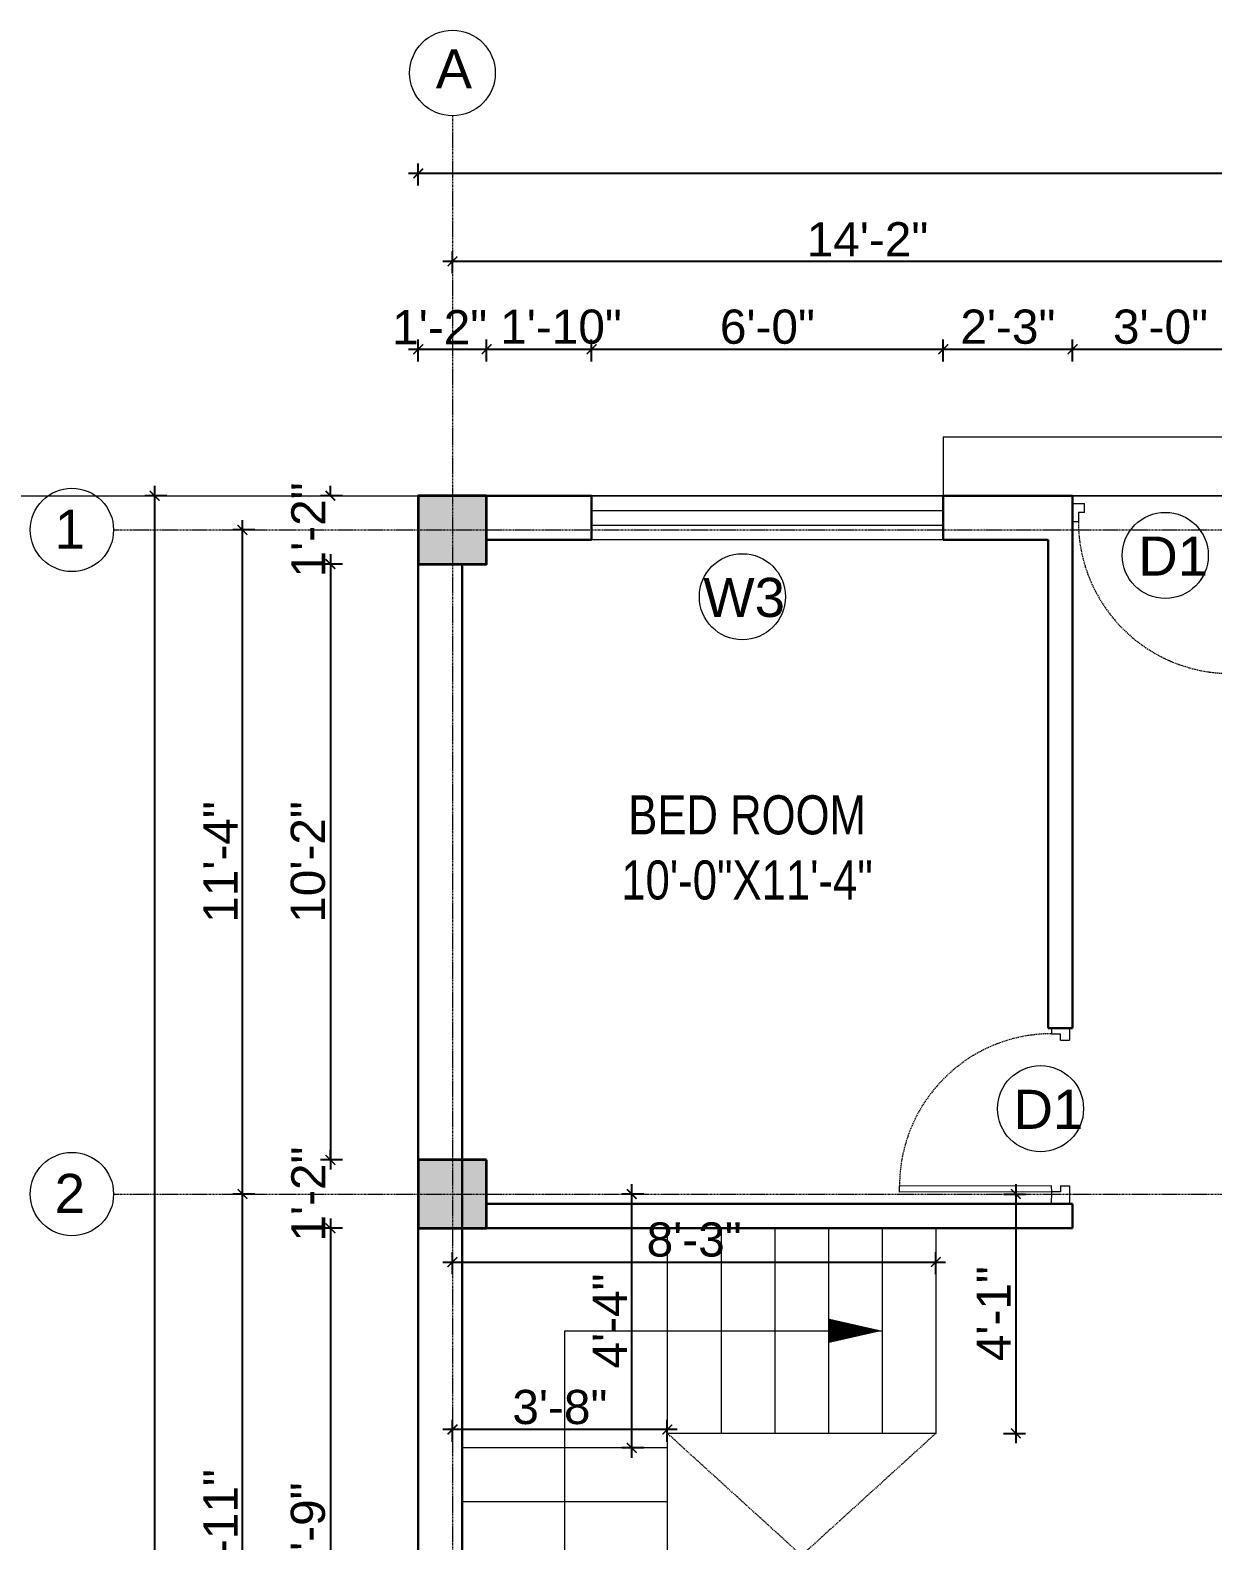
# Model space of a CAD drawing. Header units: inches. Extents: x 84707 to 107235, y 3922 to 10323.
# Drawn here: x 84712.9 to 84955.1, y 9941.5 to 10250.8 of the extents above; entities that cross this region are included whole.
import ezdxf

# ---------------------------------------------------------------- set-up
doc = ezdxf.new("R2010")
doc.units = ezdxf.units.IN
doc.header["$MEASUREMENT"] = 0
doc.linetypes.add('CENTER', pattern=[2, 1.25, -0.25, 0.25, -0.25])
doc.linetypes.add('HIDDEN', pattern=[0.375, 0.25, -0.125])
for name, color, linetype, lineweight in [('Annotate-Lite.w', 4, 'Continuous', 9), ('Annotations-Bold.w', 2, 'Continuous', 13), ('COLOUM', 3, 'Continuous', 35), ('DIM-2', 4, 'Continuous', 20), ('Door-Window.w', 4, 'Continuous', 15), ('HA', 254, 'Continuous', 9), ('stair', 6, 'Continuous', 5), ('wall', 240, 'Continuous', 30), ('window', 130, 'Continuous', 13)]:
    doc.layers.add(name, color=color, linetype=linetype, lineweight=lineweight)
doc.styles.add('ARAIL', font='arial.ttf')
doc.styles.add('DIM', font='arial.ttf', dxfattribs={"width": 0.8})
doc.styles.add('gaurav', font='arial.ttf')
doc.dimstyles.new('8 inch dim', dxfattribs={"dimtxt": 7, "dimasz": 2, "dimexe": 2, "dimexo": 1, "dimgap": 1, "dimtad": 1, "dimdec": 0, "dimzin": 3, "dimdsep": 46, "dimlunit": 4, "dimtxsty": 'ARAIL', "dimblk": 'ARCHTICK', "dimcen": 0.09, "dimdle": 2, "dimadec": 0, "dimazin": 0, "dimtfac": 1, "dimtdec": 0, "dimtix": 1, "dimtofl": 0, "dimtmove": 1, "dimatfit": 3, "dimldrblk": 'ARCHTICK', "dimfxlon": 1, "dimtolj": 1, "dimtzin": 0, "dimarcsym": 0})

# ---------------------------------------------------------------- blocks, each defined once
blk = doc.blocks.new('column 14')
at = {"layer": 'COLOUM'}
h = blk.add_hatch(color=256, dxfattribs=at)
h.dxf.hatch_style = 1
h.paths.add_polyline_path([(7, 7), (-7, 7), (-7, -7), (7, -7)])
blk.add_lwpolyline([(7, 7), (7, -7), (-7, -7), (-7, 7)], close=True, dxfattribs=at)
blk = doc.blocks.new('*U9')
at = {"layer": 'Door-Window.w', "ltscale": 3}
for p, q in [((11067.44, 10097.93), (11092.24, 10116.76)), ((11068.18, 10096.96), (11093, 10115.8)), ((11092.24, 10116.76), (11093, 10115.8)), ((11063.03, 10097.66), (11065.96, 10099.89)), ((11065.96, 10099.89), (11067.44, 10097.93)), ((11065.25, 10094.74), (11063.03, 10097.66)), ((11066.71, 10095.85), (11065.25, 10094.74)), ((11065.97, 10096.82), (11067.44, 10097.93)), ((11066.71, 10095.85), (11065.97, 10096.82)), ((11067.44, 10097.93), (11068.18, 10096.96)), ((11084.8, 10072.06), (11083.33, 10070.95)), ((11084.81, 10068.99), (11083.33, 10070.95)), ((11084.8, 10072.06), (11085.54, 10071.08)), ((11084.81, 10068.99), (11087.74, 10071.22)), ((11085.54, 10071.08), (11087, 10072.19)), ((11087.74, 10071.22), (11087, 10072.19))]:
    blk.add_line(p, q, dxfattribs=at)
at = {"layer": 'Door-Window.w', "color": 9, "linetype": 'HIDDEN', "lineweight": 18}
blk.add_arc((11068.18, 10096.96), 31.16, 307.2347, 37.1906, dxfattribs=at)
blk = doc.blocks.new('_ArchTick')
at = {"color": 0, "linetype": 'ByBlock', "const_width": 0.15}
blk.add_lwpolyline([(-0.5, -0.5), (0.5, 0.5)], dxfattribs=at)
blk = doc.blocks.new('*D584')
at = {"layer": 'Defpoints', "color": 0, "transparency": 16777216}
for p in [(84792.37, 10155.52), (84774.37, 10141.52), (84792.37, 10141.52)]:
    blk.add_point(p, dxfattribs=at)
at = {"layer": 'DIM-2', "color": 0, "lineweight": -2, "transparency": 16777216}
for p, q in [((84776.87, 10155.52), (84772.37, 10155.52)), ((84774.37, 10155.52), (84774.37, 10157.52)), ((84776.87, 10141.52), (84772.37, 10141.52)), ((84774.37, 10141.52), (84774.37, 10139.52))]:
    blk.add_line(p, q, dxfattribs=at)
at = {"layer": 'DIM-2', "color": 0, "lineweight": -2, "transparency": 16777216, "xscale": 2, "yscale": 2, "zscale": 2}
for p, rotation in [((84774.37, 10155.52), 270), ((84774.37, 10141.52), 90)]:
    blk.add_blockref('_ArchTick', p, dxfattribs=dict(at, rotation=rotation))
at = {"layer": 'DIM-2', "color": 0, "transparency": 16777216, "insert": (84769.86, 10148.52), "char_height": 7, "attachment_point": 5, "rotation": 90, "style": 'ARAIL'}
blk.add_mtext('\\A1;1\'-2"', dxfattribs=at)
blk = doc.blocks.new('*D585')
at = {"layer": 'Defpoints', "color": 0, "transparency": 16777216}
for p in [(84792.37, 10141.52), (84774.37, 10019.52), (84792.37, 10019.52)]:
    blk.add_point(p, dxfattribs=at)
at = {"layer": 'DIM-2', "color": 0, "lineweight": -2, "transparency": 16777216}
for p, q in [((84774.37, 10143.52), (84774.37, 10017.52)), ((84776.87, 10141.52), (84772.37, 10141.52)), ((84776.87, 10019.52), (84772.37, 10019.52))]:
    blk.add_line(p, q, dxfattribs=at)
at = {"layer": 'DIM-2', "color": 0, "lineweight": -2, "transparency": 16777216, "xscale": 2, "yscale": 2, "zscale": 2}
for p, rotation in [((84774.37, 10141.52), 90), ((84774.37, 10019.52), 270)]:
    blk.add_blockref('_ArchTick', p, dxfattribs=dict(at, rotation=rotation))
at = {"layer": 'DIM-2', "color": 0, "transparency": 16777216, "insert": (84769.8, 10080.52), "char_height": 7, "attachment_point": 5, "rotation": 90, "style": 'ARAIL'}
blk.add_mtext('\\A1;10\'-2"', dxfattribs=at)
blk = doc.blocks.new('*D586')
at = {"layer": 'Defpoints', "color": 0, "transparency": 16777216}
for p in [(84792.37, 10019.52), (84774.37, 10005.52), (84792.37, 10005.52)]:
    blk.add_point(p, dxfattribs=at)
at = {"layer": 'DIM-2', "color": 0, "lineweight": -2, "transparency": 16777216}
for p, q in [((84776.87, 10019.52), (84772.37, 10019.52)), ((84774.37, 10019.52), (84774.37, 10021.52)), ((84776.87, 10005.52), (84772.37, 10005.52)), ((84774.37, 10005.52), (84774.37, 10003.52))]:
    blk.add_line(p, q, dxfattribs=at)
at = {"layer": 'DIM-2', "color": 0, "lineweight": -2, "transparency": 16777216, "xscale": 2, "yscale": 2, "zscale": 2}
for p, rotation in [((84774.37, 10019.52), 270), ((84774.37, 10005.52), 90)]:
    blk.add_blockref('_ArchTick', p, dxfattribs=dict(at, rotation=rotation))
at = {"layer": 'DIM-2', "color": 0, "transparency": 16777216, "insert": (84769.86, 10012.52), "char_height": 7, "attachment_point": 5, "rotation": 90, "style": 'ARAIL'}
blk.add_mtext('\\A1;1\'-2"', dxfattribs=at)
blk = doc.blocks.new('*D587')
at = {"layer": 'Defpoints', "color": 0, "transparency": 16777216}
for p in [(84792.37, 10005.52), (84774.37, 9876.52), (84792.37, 9876.52)]:
    blk.add_point(p, dxfattribs=at)
at = {"layer": 'DIM-2', "color": 0, "lineweight": -2, "transparency": 16777216}
for p, q in [((84774.37, 10007.52), (84774.37, 9874.52)), ((84776.87, 10005.52), (84772.37, 10005.52)), ((84776.87, 9876.52), (84772.37, 9876.52))]:
    blk.add_line(p, q, dxfattribs=at)
at = {"layer": 'DIM-2', "color": 0, "lineweight": -2, "transparency": 16777216, "xscale": 2, "yscale": 2, "zscale": 2}
for p, rotation in [((84774.37, 10005.52), 90), ((84774.37, 9876.52), 270)]:
    blk.add_blockref('_ArchTick', p, dxfattribs=dict(at, rotation=rotation))
at = {"layer": 'DIM-2', "color": 0, "transparency": 16777216, "insert": (84769.8, 9941.02), "char_height": 7, "attachment_point": 5, "rotation": 90, "style": 'ARAIL'}
blk.add_mtext('\\A1;10\'-9"', dxfattribs=at)
blk = doc.blocks.new('*D593')
at = {"layer": 'Defpoints', "color": 0, "transparency": 16777216}
for p in [(84756.37, 10012.52), (84792.37, 10012.52), (84792.37, 9869.52)]:
    blk.add_point(p, dxfattribs=at)
at = {"layer": 'DIM-2', "color": 0, "lineweight": -2, "transparency": 16777216}
for p, q in [((84756.37, 9867.52), (84756.37, 10014.52)), ((84758.87, 10012.52), (84754.37, 10012.52)), ((84758.87, 9869.52), (84754.37, 9869.52))]:
    blk.add_line(p, q, dxfattribs=at)
at = {"layer": 'DIM-2', "color": 0, "lineweight": -2, "transparency": 16777216, "xscale": 2, "yscale": 2, "zscale": 2}
for p, rotation in [((84756.37, 10012.52), 90), ((84756.37, 9869.52), 270)]:
    blk.add_blockref('_ArchTick', p, dxfattribs=dict(at, rotation=rotation))
at = {"layer": 'DIM-2', "color": 0, "transparency": 16777216, "insert": (84751.86, 9941.02), "char_height": 7, "attachment_point": 5, "rotation": 90, "style": 'ARAIL'}
blk.add_mtext('\\A1;11\'-11"', dxfattribs=at)
blk = doc.blocks.new('*D594')
at = {"layer": 'Defpoints', "color": 0, "transparency": 16777216}
for p in [(84756.37, 10148.52), (84792.37, 10148.52), (84792.37, 10012.52)]:
    blk.add_point(p, dxfattribs=at)
at = {"layer": 'DIM-2', "color": 0, "lineweight": -2, "transparency": 16777216}
for p, q in [((84756.37, 10010.52), (84756.37, 10150.52)), ((84758.87, 10148.52), (84754.37, 10148.52)), ((84758.87, 10012.52), (84754.37, 10012.52))]:
    blk.add_line(p, q, dxfattribs=at)
at = {"layer": 'DIM-2', "color": 0, "lineweight": -2, "transparency": 16777216, "xscale": 2, "yscale": 2, "zscale": 2}
for p, rotation in [((84756.37, 10148.52), 90), ((84756.37, 10012.52), 270)]:
    blk.add_blockref('_ArchTick', p, dxfattribs=dict(at, rotation=rotation))
at = {"layer": 'DIM-2', "color": 0, "transparency": 16777216, "insert": (84751.86, 10080.52), "char_height": 7, "attachment_point": 5, "rotation": 90, "style": 'ARAIL'}
blk.add_mtext('\\A1;11\'-4"', dxfattribs=at)
blk = doc.blocks.new('*D478')
at = {"layer": 'Defpoints', "color": 0, "transparency": 16777216}
for p in [(84792.37, 10155.52), (84738.37, 9685.52), (84792.37, 9685.52)]:
    blk.add_point(p, dxfattribs=at)
at = {"layer": 'DIM-2', "color": 0, "lineweight": -2, "transparency": 16777216}
for p, q in [((84740.87, 10155.52), (84736.37, 10155.52)), ((84738.37, 10157.52), (84738.37, 9683.52)), ((84740.87, 9685.52), (84736.37, 9685.52))]:
    blk.add_line(p, q, dxfattribs=at)
at = {"layer": 'DIM-2', "color": 0, "lineweight": -2, "transparency": 16777216, "xscale": 2, "yscale": 2, "zscale": 2}
for p, rotation in [((84738.37, 10155.52), 90), ((84738.37, 9685.52), 270)]:
    blk.add_blockref('_ArchTick', p, dxfattribs=dict(at, rotation=rotation))
at = {"layer": 'DIM-2', "color": 0, "transparency": 16777216, "insert": (84733.8, 9920.52), "char_height": 7, "attachment_point": 5, "rotation": 90, "style": 'ARAIL'}
blk.add_mtext('\\A1;39\'-2"', dxfattribs=at)
blk = doc.blocks.new('*D595')
at = {"layer": 'Defpoints', "color": 0, "transparency": 16777216}
for p in [(84806.37, 10185.52), (84792.37, 10155.52), (84806.37, 10155.52)]:
    blk.add_point(p, dxfattribs=at)
at = {"layer": 'DIM-2', "color": 0, "lineweight": -2, "transparency": 16777216}
for p, q in [((84792.37, 10183.02), (84792.37, 10187.52)), ((84806.37, 10183.02), (84806.37, 10187.52)), ((84790.37, 10185.52), (84808.37, 10185.52))]:
    blk.add_line(p, q, dxfattribs=at)
at = {"layer": 'DIM-2', "color": 0, "lineweight": -2, "transparency": 16777216, "xscale": 2, "yscale": 2, "zscale": 2, "rotation": 180}
blk.add_blockref('_ArchTick', (84792.37, 10185.52), dxfattribs=at)
at = {"layer": 'DIM-2', "color": 0, "lineweight": -2, "transparency": 16777216, "xscale": 2, "yscale": 2, "zscale": 2}
blk.add_blockref('_ArchTick', (84806.37, 10185.52), dxfattribs=at)
at = {"layer": 'DIM-2', "color": 0, "transparency": 16777216, "insert": (84796.75, 10190.03), "char_height": 7, "attachment_point": 5, "style": 'ARAIL'}
blk.add_mtext('\\A1;1\'-2"', dxfattribs=at)
blk = doc.blocks.new('*D596')
at = {"layer": 'Defpoints', "color": 0, "transparency": 16777216}
for p in [(84827.87, 10185.52), (84806.37, 10155.52), (84827.87, 10155.52)]:
    blk.add_point(p, dxfattribs=at)
at = {"layer": 'DIM-2', "color": 0, "lineweight": -2, "transparency": 16777216}
for p, q in [((84806.37, 10183.02), (84806.37, 10187.52)), ((84827.87, 10183.02), (84827.87, 10187.52)), ((84804.37, 10185.52), (84829.87, 10185.52))]:
    blk.add_line(p, q, dxfattribs=at)
at = {"layer": 'DIM-2', "color": 0, "lineweight": -2, "transparency": 16777216, "xscale": 2, "yscale": 2, "zscale": 2, "rotation": 180}
blk.add_blockref('_ArchTick', (84806.37, 10185.52), dxfattribs=at)
at = {"layer": 'DIM-2', "color": 0, "lineweight": -2, "transparency": 16777216, "xscale": 2, "yscale": 2, "zscale": 2}
blk.add_blockref('_ArchTick', (84827.87, 10185.52), dxfattribs=at)
at = {"layer": 'DIM-2', "color": 0, "transparency": 16777216, "insert": (84821.6, 10190.09), "char_height": 7, "attachment_point": 5, "style": 'ARAIL'}
blk.add_mtext('\\A1;1\'-10"', dxfattribs=at)
blk = doc.blocks.new('*D597')
at = {"layer": 'Defpoints', "color": 0, "transparency": 16777216}
for p in [(84899.87, 10185.52), (84827.87, 10155.52), (84899.87, 10155.52)]:
    blk.add_point(p, dxfattribs=at)
at = {"layer": 'DIM-2', "color": 0, "lineweight": -2, "transparency": 16777216}
for p, q in [((84827.87, 10183.02), (84827.87, 10187.52)), ((84899.87, 10183.02), (84899.87, 10187.52)), ((84825.87, 10185.52), (84901.87, 10185.52))]:
    blk.add_line(p, q, dxfattribs=at)
at = {"layer": 'DIM-2', "color": 0, "lineweight": -2, "transparency": 16777216, "xscale": 2, "yscale": 2, "zscale": 2, "rotation": 180}
blk.add_blockref('_ArchTick', (84827.87, 10185.52), dxfattribs=at)
at = {"layer": 'DIM-2', "color": 0, "lineweight": -2, "transparency": 16777216, "xscale": 2, "yscale": 2, "zscale": 2}
blk.add_blockref('_ArchTick', (84899.87, 10185.52), dxfattribs=at)
at = {"layer": 'DIM-2', "color": 0, "transparency": 16777216, "insert": (84863.87, 10190.09), "char_height": 7, "attachment_point": 5, "style": 'ARAIL'}
blk.add_mtext('\\A1;6\'-0"', dxfattribs=at)
blk = doc.blocks.new('*D598')
at = {"layer": 'Defpoints', "color": 0, "transparency": 16777216}
for p in [(84926.37, 10185.52), (84899.87, 10155.52), (84926.37, 10155.52)]:
    blk.add_point(p, dxfattribs=at)
at = {"layer": 'DIM-2', "color": 0, "lineweight": -2, "transparency": 16777216}
for p, q in [((84899.87, 10183.02), (84899.87, 10187.52)), ((84926.37, 10183.02), (84926.37, 10187.52)), ((84897.87, 10185.52), (84928.37, 10185.52))]:
    blk.add_line(p, q, dxfattribs=at)
at = {"layer": 'DIM-2', "color": 0, "lineweight": -2, "transparency": 16777216, "xscale": 2, "yscale": 2, "zscale": 2, "rotation": 180}
blk.add_blockref('_ArchTick', (84899.87, 10185.52), dxfattribs=at)
at = {"layer": 'DIM-2', "color": 0, "lineweight": -2, "transparency": 16777216, "xscale": 2, "yscale": 2, "zscale": 2}
blk.add_blockref('_ArchTick', (84926.37, 10185.52), dxfattribs=at)
at = {"layer": 'DIM-2', "color": 0, "transparency": 16777216, "insert": (84913.12, 10190.09), "char_height": 7, "attachment_point": 5, "style": 'ARAIL'}
blk.add_mtext('\\A1;2\'-3"', dxfattribs=at)
blk = doc.blocks.new('*D599')
at = {"layer": 'Defpoints', "color": 0, "transparency": 16777216}
for p in [(84962.37, 10185.52), (84926.37, 10155.52), (84962.37, 10155.52)]:
    blk.add_point(p, dxfattribs=at)
at = {"layer": 'DIM-2', "color": 0, "lineweight": -2, "transparency": 16777216}
for p, q in [((84926.37, 10183.02), (84926.37, 10187.52)), ((84962.37, 10183.02), (84962.37, 10187.52)), ((84924.37, 10185.52), (84964.37, 10185.52))]:
    blk.add_line(p, q, dxfattribs=at)
at = {"layer": 'DIM-2', "color": 0, "lineweight": -2, "transparency": 16777216, "xscale": 2, "yscale": 2, "zscale": 2, "rotation": 180}
blk.add_blockref('_ArchTick', (84926.37, 10185.52), dxfattribs=at)
at = {"layer": 'DIM-2', "color": 0, "lineweight": -2, "transparency": 16777216, "xscale": 2, "yscale": 2, "zscale": 2}
blk.add_blockref('_ArchTick', (84962.37, 10185.52), dxfattribs=at)
at = {"layer": 'DIM-2', "color": 0, "transparency": 16777216, "insert": (84944.37, 10190.09), "char_height": 7, "attachment_point": 5, "style": 'ARAIL'}
blk.add_mtext('\\A1;3\'-0"', dxfattribs=at)
blk = doc.blocks.new('*D500')
at = {"layer": 'Defpoints', "color": 0, "transparency": 16777216}
for p in [(84969.37, 10203.52), (84799.37, 10155.52), (84969.37, 10155.52)]:
    blk.add_point(p, dxfattribs=at)
at = {"layer": 'DIM-2', "color": 0, "lineweight": -2, "transparency": 16777216}
for p, q in [((84799.37, 10201.02), (84799.37, 10205.52)), ((84969.37, 10201.02), (84969.37, 10205.52)), ((84797.37, 10203.52), (84971.37, 10203.52))]:
    blk.add_line(p, q, dxfattribs=at)
at = {"layer": 'DIM-2', "color": 0, "lineweight": -2, "transparency": 16777216, "xscale": 2, "yscale": 2, "zscale": 2, "rotation": 180}
blk.add_blockref('_ArchTick', (84799.37, 10203.52), dxfattribs=at)
at = {"layer": 'DIM-2', "color": 0, "lineweight": -2, "transparency": 16777216, "xscale": 2, "yscale": 2, "zscale": 2}
blk.add_blockref('_ArchTick', (84969.37, 10203.52), dxfattribs=at)
at = {"layer": 'DIM-2', "color": 0, "transparency": 16777216, "insert": (84884.37, 10208.03), "char_height": 7, "attachment_point": 5, "style": 'ARAIL'}
blk.add_mtext('\\A1;14\'-2"', dxfattribs=at)
blk = doc.blocks.new('*D414')
at = {"layer": 'Defpoints', "color": 0, "transparency": 16777216}
for p in [(84792.37, 10221.52), (84792.37, 10155.52), (85151.06, 10155.52)]:
    blk.add_point(p, dxfattribs=at)
at = {"layer": 'DIM-2', "color": 0, "lineweight": -2, "transparency": 16777216}
for p, q in [((84792.37, 10219.02), (84792.37, 10223.52)), ((85151.06, 10219.02), (85151.06, 10223.52)), ((85153.06, 10221.52), (84790.37, 10221.52))]:
    blk.add_line(p, q, dxfattribs=at)
at = {"layer": 'DIM-2', "color": 0, "lineweight": -2, "transparency": 16777216, "xscale": 2, "yscale": 2, "zscale": 2, "rotation": 180}
blk.add_blockref('_ArchTick', (84792.37, 10221.52), dxfattribs=at)
at = {"layer": 'DIM-2', "color": 0, "lineweight": -2, "transparency": 16777216, "xscale": 2, "yscale": 2, "zscale": 2}
blk.add_blockref('_ArchTick', (85151.06, 10221.52), dxfattribs=at)
at = {"layer": 'DIM-2', "color": 0, "transparency": 16777216, "insert": (84971.72, 10226.09), "char_height": 7, "attachment_point": 5, "style": 'ARAIL'}
blk.add_mtext('\\A1;29\'-11"', dxfattribs=at)
blk = doc.blocks.new('*D679')
at = {"layer": 'Defpoints', "color": 0, "transparency": 16777216}
for p in [(84836.08, 10012.52), (84843.37, 10012.52), (84843.37, 9960.52)]:
    blk.add_point(p, dxfattribs=at)
at = {"layer": 'DIM-2', "color": 0, "lineweight": -2, "transparency": 16777216}
for p, q in [((84836.08, 9958.52), (84836.08, 10014.52)), ((84838.58, 10012.52), (84834.08, 10012.52)), ((84838.58, 9960.52), (84834.08, 9960.52))]:
    blk.add_line(p, q, dxfattribs=at)
at = {"layer": 'DIM-2', "color": 0, "lineweight": -2, "transparency": 16777216, "xscale": 2, "yscale": 2, "zscale": 2}
for p, rotation in [((84836.08, 10012.52), 90), ((84836.08, 9960.52), 270)]:
    blk.add_blockref('_ArchTick', p, dxfattribs=dict(at, rotation=rotation))
at = {"layer": 'DIM-2', "color": 0, "transparency": 16777216, "insert": (84831.58, 9986.52), "char_height": 7, "attachment_point": 5, "rotation": 90, "style": 'ARAIL'}
blk.add_mtext('\\A1;4\'-4"', dxfattribs=at)
blk = doc.blocks.new('*D680')
at = {"layer": 'Defpoints', "color": 0, "transparency": 16777216}
for p in [(84799.37, 9964.3), (84799.37, 9960.52), (84843.37, 9960.52)]:
    blk.add_point(p, dxfattribs=at)
at = {"layer": 'DIM-2', "color": 0, "lineweight": -2, "transparency": 16777216}
for p, q in [((84845.37, 9964.3), (84797.37, 9964.3)), ((84799.37, 9961.8), (84799.37, 9966.3)), ((84843.37, 9961.8), (84843.37, 9966.3))]:
    blk.add_line(p, q, dxfattribs=at)
at = {"layer": 'DIM-2', "color": 0, "lineweight": -2, "transparency": 16777216, "xscale": 2, "yscale": 2, "zscale": 2, "rotation": 180}
blk.add_blockref('_ArchTick', (84799.37, 9964.3), dxfattribs=at)
at = {"layer": 'DIM-2', "color": 0, "lineweight": -2, "transparency": 16777216, "xscale": 2, "yscale": 2, "zscale": 2}
blk.add_blockref('_ArchTick', (84843.37, 9964.3), dxfattribs=at)
at = {"layer": 'DIM-2', "color": 0, "transparency": 16777216, "insert": (84821.37, 9968.87), "char_height": 7, "attachment_point": 5, "style": 'ARAIL'}
blk.add_mtext('\\A1;3\'-8"', dxfattribs=at)
blk = doc.blocks.new('*D682')
at = {"layer": 'Defpoints', "color": 0, "transparency": 16777216}
for p in [(84898.37, 10012.52), (84898.37, 9963.52), (84914.73, 9963.52)]:
    blk.add_point(p, dxfattribs=at)
at = {"layer": 'DIM-2', "color": 0, "lineweight": -2, "transparency": 16777216}
for p, q in [((84914.73, 10014.52), (84914.73, 9961.52)), ((84912.23, 10012.52), (84916.73, 10012.52)), ((84912.23, 9963.52), (84916.73, 9963.52))]:
    blk.add_line(p, q, dxfattribs=at)
at = {"layer": 'DIM-2', "color": 0, "lineweight": -2, "transparency": 16777216, "xscale": 2, "yscale": 2, "zscale": 2}
for p, rotation in [((84914.73, 10012.52), 90), ((84914.73, 9963.52), 270)]:
    blk.add_blockref('_ArchTick', p, dxfattribs=dict(at, rotation=rotation))
at = {"layer": 'DIM-2', "color": 0, "transparency": 16777216, "insert": (84910.21, 9988.02), "char_height": 7, "attachment_point": 5, "rotation": 90, "style": 'ARAIL'}
blk.add_mtext('\\A1;4\'-1"', dxfattribs=at)
blk = doc.blocks.new('*D683')
at = {"layer": 'Defpoints', "color": 0, "transparency": 16777216}
for p in [(84898.37, 9998.59), (84799.37, 9984.52), (84898.37, 9984.52)]:
    blk.add_point(p, dxfattribs=at)
at = {"layer": 'DIM-2', "color": 0, "lineweight": -2, "transparency": 16777216}
for p, q in [((84799.37, 9996.09), (84799.37, 10000.59)), ((84898.37, 9996.09), (84898.37, 10000.59)), ((84797.37, 9998.59), (84900.37, 9998.59))]:
    blk.add_line(p, q, dxfattribs=at)
at = {"layer": 'DIM-2', "color": 0, "lineweight": -2, "transparency": 16777216, "xscale": 2, "yscale": 2, "zscale": 2, "rotation": 180}
blk.add_blockref('_ArchTick', (84799.37, 9998.59), dxfattribs=at)
at = {"layer": 'DIM-2', "color": 0, "lineweight": -2, "transparency": 16777216, "xscale": 2, "yscale": 2, "zscale": 2}
blk.add_blockref('_ArchTick', (84898.37, 9998.59), dxfattribs=at)
at = {"layer": 'DIM-2', "color": 0, "transparency": 16777216, "insert": (84848.87, 10003.17), "char_height": 7, "attachment_point": 5, "style": 'ARAIL'}
blk.add_mtext('\\A1;8\'-3"', dxfattribs=at)

msp = doc.modelspace()

# ---------------------------------------------------------------- linework, layer by layer
at = {"layer": 'Annotate-Lite.w', "ltscale": 0.005}
for centre in [(84945.35, 10143.3), (84858.74, 10134.84), (84919.8, 10030)]:
    msp.add_circle(centre, 8.81, dxfattribs=at)
at = {"layer": 'Annotations-Bold.w', "linetype": 'CENTER', "ltscale": 0.3}
for p, q in [((84799.37, 10233.31), (84799.37, 9621.74)), ((84729.96, 10148.52), (85216.21, 10148.52)), ((84729.96, 10012.52), (85216.21, 10012.52))]:
    msp.add_line(p, q, dxfattribs=at)
at = {"layer": 'DIM-2'}
msp.add_xline((84806.37, 10155.52), (1, 0), dxfattribs=at)
msp.add_lwpolyline([(85123.65, 9685.52), (85134.79, 9876.52), (85065.67, 9876.52), (85065.67, 9936.52), (85138.29, 9936.52), (85151.06, 10155.52), (84792.37, 10155.52), (84792.37, 9685.52), (85123.65, 9685.52)], dxfattribs=at)
for centre, radius in [((84799.37, 10242.08), 8.77), ((84721.43, 10148.52), 8.53), ((84721.43, 10012.52), 8.53)]:
    msp.add_circle(centre, radius, dxfattribs=at)
at = {"layer": 'HA', "linetype": 'HIDDEN'}
for p, q in [((84898.37, 9963.52), (84843.37, 9913.52)), ((84898.37, 9913.52), (84843.37, 9963.52))]:
    msp.add_line(p, q, dxfattribs=at)
at = {"layer": 'HA'}
msp.add_lwpolyline([(84876.37, 9984.52, 5, 0, 0), (84887.37, 9984.52, 0, 0, 0)], format="xyseb", dxfattribs=at)
msp.add_lwpolyline([(84898.37, 9892.52), (84822.37, 9892.52), (84822.37, 9984.52), (84887.37, 9984.52)], dxfattribs=at)
at = {"layer": 'stair'}
for p, q in [((84899.87, 10167.52), (84899.87, 10155.52)), ((85040.81, 10167.52), (84899.87, 10167.52)), ((84843.37, 9963.52), (84843.37, 9913.52)), ((84898.37, 9963.52), (84843.37, 9963.52)), ((84843.37, 9960.52), (84801.37, 9960.52)), ((84843.37, 9949.52), (84801.37, 9949.52))]:
    msp.add_line(p, q, dxfattribs=at)
for points in [[(84843.37, 10005.52), (84843.37, 9963.52)], [(84854.37, 10005.52), (84854.37, 9963.52)], [(84865.37, 10005.52), (84865.37, 9963.52)], [(84876.37, 10005.52), (84876.37, 9963.52)], [(84887.37, 10005.52), (84887.37, 9963.52)], [(84898.37, 10005.52), (84898.37, 9963.52)]]:
    msp.add_lwpolyline(points, dxfattribs=at)
at = {"layer": 'wall'}
for p, q in [((84806.37, 10155.52), (84827.87, 10155.52)), ((84827.87, 10146.52), (84827.87, 10155.52)), ((84899.87, 10155.52), (84926.37, 10155.52)), ((84899.87, 10146.52), (84899.87, 10155.52)), ((84926.37, 10155.52), (84926.37, 10046.52)), ((84827.87, 10146.52), (84806.37, 10146.52)), ((84921.37, 10146.52), (84899.87, 10146.52)), ((84921.37, 10146.52), (84921.37, 10046.52)), ((84792.37, 10141.52), (84792.37, 9876.52)), ((84801.37, 10141.52), (84801.37, 9876.52)), ((84921.37, 10046.52), (84926.37, 10046.52)), ((84806.37, 10010.52), (84926.37, 10010.52)), ((84926.37, 10010.52), (84926.37, 10005.52)), ((84926.37, 10005.52), (84801.37, 10005.52)), ((84806.37, 10005.52), (84918.37, 10005.52)), ((84801.44, 9963.52), (84801.37, 9963.52))]:
    msp.add_line(p, q, dxfattribs=at)
at = {"layer": 'window'}
for p, q in [((84899.87, 10155.52), (84827.87, 10155.52)), ((84827.87, 10152.52), (84899.87, 10152.52)), ((84827.87, 10149.52), (84899.87, 10149.52)), ((84899.87, 10146.52), (84827.87, 10146.52))]:
    msp.add_line(p, q, dxfattribs=at)

# ---------------------------------------------------------------- block references
at = {"layer": 'Door-Window.w', "linetype": 'ByBlock'}
for p, xscale, yscale, zscale, rotation in [((83595.88, 25066.78), 0.9997907820917187, 0.9997907820917187, 0.9997907820917187, 232.8475757098404), ((99838.58, 11377.01), 0.9997907820917172, 0.9997907820917172, 0.9997907820917172, 142.8475757098404)]:
    msp.add_blockref('*U9', p, dxfattribs=dict(at, xscale=xscale, yscale=yscale, zscale=zscale, rotation=rotation))
at = {"layer": 'wall', "xscale": -1, "rotation": 270}
for p in [(84799.37, 10148.52), (84799.37, 10012.52)]:
    msp.add_blockref('column 14', p, dxfattribs=at)

# ---------------------------------------------------------------- texts
at = {"ltscale": 7, "insert": (84859.7, 10072.72), "char_height": 8, "width": 121.9318, "attachment_point": 8, "style": 'DIM'}
msp.add_mtext('BED ROOM\\P10\'-0"X11\'-4"', dxfattribs=at)
at = {"layer": 'Annotate-Lite.w', "ltscale": 0.005, "char_height": 8, "attachment_point": 1, "style": 'gaurav'}
for s, insert in [('D1', (84939.83, 10147.16)), ('W3', (84850.71, 10138.69)), ('D1', (84914.28, 10033.87))]:
    msp.add_mtext_dynamic_manual_height_columns(s, width=8, gutter_width=100, heights=[0], dxfattribs=dict(at, insert=insert))
at = {"layer": 'Annotations-Bold.w', "linetype": 'CENTER', "ltscale": 1.5, "char_height": 8, "attachment_point": 1, "style": 'ARAIL'}
for s, insert in [('A', (84795.94, 10246.91)), ('1', (84717.89, 10152.65)), ('2', (84717.89, 10016.65))]:
    msp.add_mtext_dynamic_manual_height_columns(s, width=6.5393, gutter_width=100, heights=[0], dxfattribs=dict(at, insert=insert))

# ---------------------------------------------------------------- dimensions: what is measured, and where the dimension line sits
at = {"layer": 'DIM-2'}
for base, p1, p2, picture, middle in [((84792.37, 10221.52), (85151.06, 10155.52), (84792.37, 10155.52), '*D414', (84971.72, 10226.09)), ((84969.37, 10203.52), (84799.37, 10155.52), (84969.37, 10155.52), '*D500', (84884.37, 10208.03)), ((84899.87, 10185.52), (84827.87, 10155.52), (84899.87, 10155.52), '*D597', (84863.87, 10190.09)), ((84926.37293241, 10185.5175075), (84899.87293241, 10155.5175075), (84926.37293241, 10155.5175075), '*D598', (84913.12293241, 10190.09390586)), ((84962.37, 10185.52), (84926.37, 10155.52), (84962.37, 10155.52), '*D599', (84944.37, 10190.09)), ((84898.37, 9998.59), (84799.37, 9984.52), (84898.37, 9984.52), '*D683', (84848.87, 10003.17)), ((84799.37, 9964.3), (84843.37, 9960.52), (84799.37, 9960.52), '*D680', (84821.37, 9968.87))]:
    dim = msp.add_linear_dim(base=base, p1=p1, p2=p2, dimstyle='8 inch dim', dxfattribs=at)
    dim.commit()
    dim.dimension.update_dxf_attribs({"geometry": picture, "text_midpoint": middle})
for base, p1, p2, picture, middle in [((84806.37, 10185.52), (84792.37, 10155.52), (84806.37, 10155.52), '*D595', (84796.75, 10185.52)), ((84827.87293241, 10185.5175075), (84806.37293241, 10155.5175075), (84827.87293241, 10155.5175075), '*D596', (84821.59707841, 10185.5175075))]:
    dim = msp.add_linear_dim(base=base, p1=p1, p2=p2, dimstyle='8 inch dim', dxfattribs=at)
    dim.commit()
    dim.dimension.update_dxf_attribs({"geometry": picture, "text_midpoint": middle, "dimtype": 160})
for base, p1, p2, picture, middle in [((84774.37, 10141.52), (84792.37, 10155.52), (84792.37, 10141.52), '*D584', (84769.86, 10148.52)), ((84738.37, 9685.52), (84792.37, 10155.52), (84792.37, 9685.52), '*D478', (84733.8, 9920.52)), ((84756.37, 10148.52), (84792.37, 10012.52), (84792.37, 10148.52), '*D594', (84751.86, 10080.52)), ((84774.37, 10019.52), (84792.37, 10141.52), (84792.37, 10019.52), '*D585', (84769.8, 10080.52)), ((84774.37, 10005.52), (84792.37, 10019.52), (84792.37, 10005.52), '*D586', (84769.86, 10012.52)), ((84756.37, 10012.52), (84792.37, 9869.52), (84792.37, 10012.52), '*D593', (84751.86, 9941.02)), ((84836.08, 10012.52), (84843.37, 9960.52), (84843.37, 10012.52), '*D679', (84831.58, 9986.52)), ((84914.73, 9963.52), (84898.37, 10012.52), (84898.37, 9963.52), '*D682', (84910.21, 9988.02)), ((84774.37, 9876.52), (84792.37, 10005.52), (84792.37, 9876.52), '*D587', (84769.8, 9941.02))]:
    dim = msp.add_linear_dim(base=base, p1=p1, p2=p2, angle=90, dimstyle='8 inch dim', dxfattribs=at)
    dim.commit()
    dim.dimension.update_dxf_attribs({"geometry": picture, "text_midpoint": middle})

doc.saveas('drawing.dxf')
